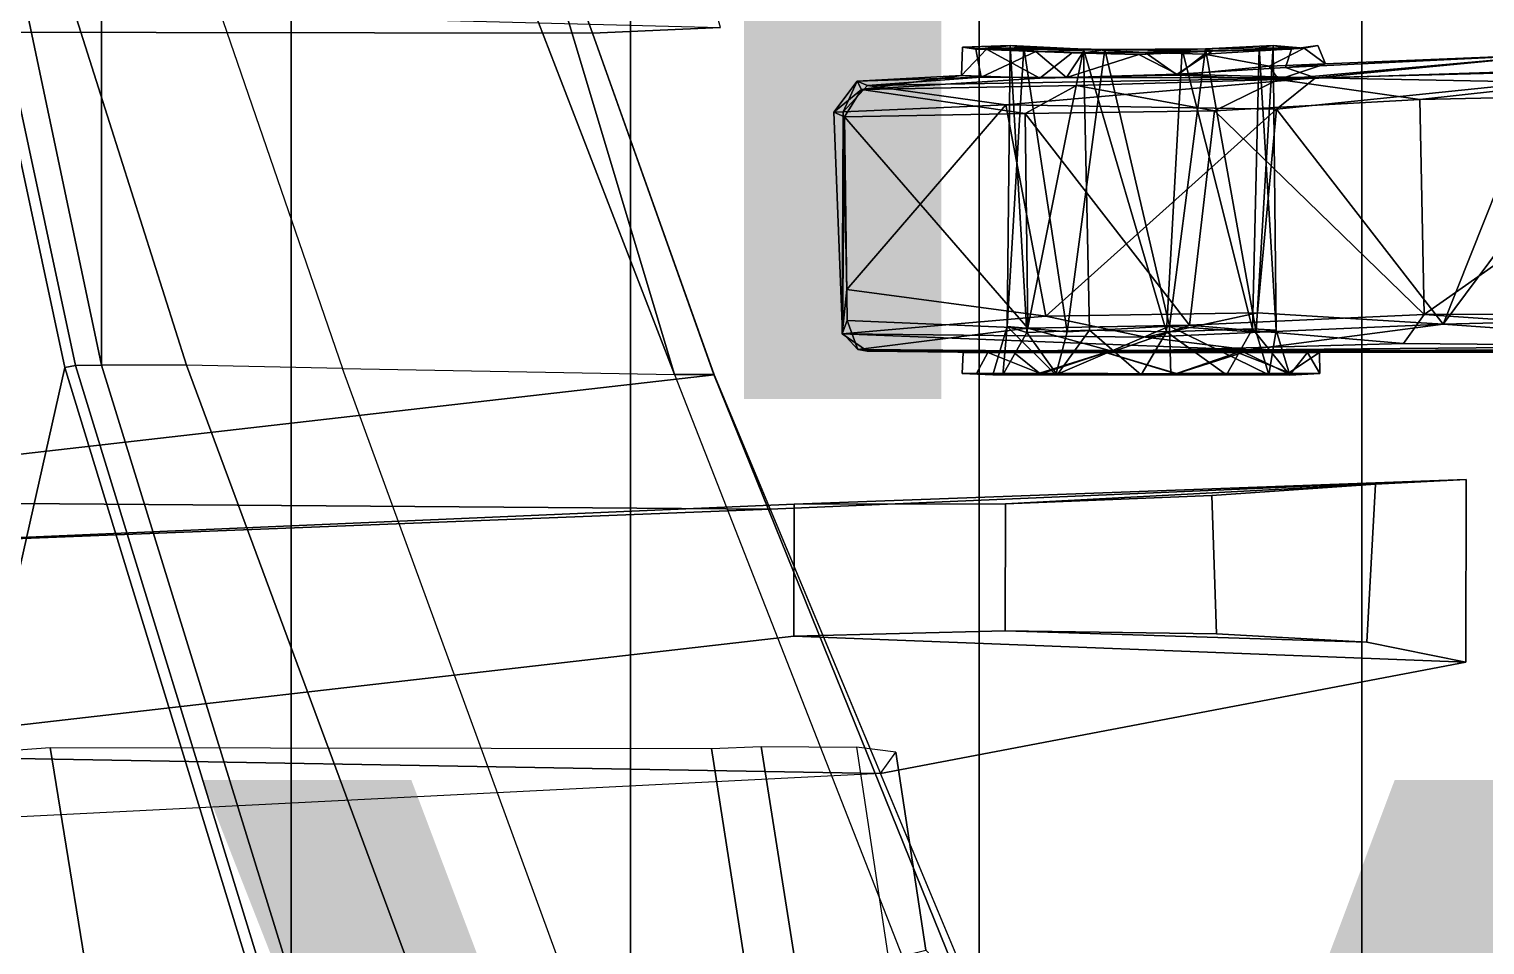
# Model space of a CAD drawing. Header units: inches. Extents: x -15.6 to 12, y -13.7 to 13.7.
# Drawn here: x -6.215 to -4.305, y -5.216 to -4.015 of the extents above; entities that cross this region are included whole.
import ezdxf

# ---------------------------------------------------------------- set-up
doc = ezdxf.new("R2010")
doc.units = ezdxf.units.IN
doc.header["$MEASUREMENT"] = 0
for name, color, linetype in [('SEAT-BASE', 5, 'Continuous'), ('SEAT-FABRIC', 5, 'Continuous'), ('SEAT-FRAME', 5, 'Continuous'), ('SEAT-TYPE', 7, 'Continuous'), ('SEAT-VIEW', 7, 'Continuous')]:
    doc.layers.add(name, color=color, linetype=linetype)
doc.styles.get("Standard").update_dxf_attribs({"font": 'arial.ttf'})

msp = doc.modelspace()

# ---------------------------------------------------------------- linework, layer by layer
at = {"layer": 'SEAT-BASE'}
for points in [[(-1.2495, -1.6518, 6.5161), (-4.324, -12.2313, 4.2077), (-4.3746, -12.7122, 4.1389), (-1.0437, -1.701, 6.6264)], [(-1.2495, -1.6518, 6.5161), (-1.3248, -1.7804, 6.4477), (-3.8678, -10.5115, 4.5256), (-4.324, -12.2313, 4.2077)], [(-0.8432, -1.8393, 6.6746), (-1.0437, -1.701, 6.6264), (-4.3746, -12.7122, 4.1389), (-4.2654, -12.7109, 4.1776)]]:
    msp.add_3dface(points, dxfattribs=at)
at = {"layer": 'SEAT-FABRIC'}
for points in [[(-3.8227, -8.3532, 18.4832), (-3.8227, 8.3532, 18.4832), (-4.4663, 7.8949, 18.3444), (-4.4663, -7.8949, 18.3444)], [(-4.9682, -7.359, 18.1991), (-4.4663, -7.8949, 18.3444), (-4.4663, 7.8949, 18.3444), (-4.9682, 7.359, 18.1991)], [(-4.9682, -7.359, 18.1991), (-4.9682, 7.359, 18.1991), (-5.4261, 6.6279, 18.0299), (-5.4261, -6.6279, 18.0299)], [(-5.8711, -5.2618, 17.8643), (-5.4261, -6.6279, 18.0299), (-5.4261, 6.6279, 18.0299), (-5.8711, 5.2618, 17.8643)], [(-5.8711, -5.2618, 17.8643), (-5.8711, 5.2618, 17.8643), (-6.1203, 4.4558, 17.7516), (-6.1203, -4.4558, 17.7516)], [(-6.3411, -3.4092, 17.6369), (-6.1203, -4.4558, 17.7516), (-6.1203, 4.4558, 17.7516), (-6.3411, 3.4092, 17.6369)], [(-6.3785, -3.4092, 17.6069), (-6.1541, -4.4562, 17.7202), (-6.1203, -4.4558, 17.7516), (-6.3411, -3.4092, 17.6369)], [(-5.9021, -5.2784, 17.835), (-5.8711, -5.2618, 17.8643), (-6.1203, -4.4558, 17.7516), (-6.1541, -4.4562, 17.7202)]]:
    msp.add_3dface(points, dxfattribs=at)
at = {"layer": 'SEAT-FRAME'}
for points in [[(-6.8052, -3.4089, 18.0014), (-6.3525, -5.2756, 18.2071), (-6.1684, -4.4586, 17.757), (-6.393, -3.4088, 17.6436)], [(-6.3785, -3.4092, 17.6069), (-6.393, -3.4088, 17.6436), (-6.1684, -4.4586, 17.757), (-6.1541, -4.4562, 17.7202)], [(-6.0087, -4.4555, 17.7356), (-6.1203, -4.4558, 17.7516), (-6.3411, -3.4092, 17.6369)], [(-5.8039, -4.4602, 17.6445), (-6.0087, -4.4555, 17.7356), (-6.3411, -3.4092, 17.6369), (-6.1651, -3.4092, 17.5628)], [(-5.8039, -4.4602, 17.6445), (-5.3684, -4.4678, 17.2925), (-5.7771, -3.4092, 17.2207), (-6.1651, -3.4092, 17.5628)], [(-5.6317, -3.5901, 17.0554), (-5.6963, -3.4092, 17.0208), (-5.7771, -3.4092, 17.2207), (-5.3684, -4.4678, 17.2925)], [(-5.4019, -3.6801, 16.8716), (-5.6317, -3.5901, 17.0554), (-5.4757, -4.0201, 17.0638), (-5.308, -4.0125, 16.8851)], [(-5.3684, -4.4678, 17.2925), (-5.3164, -4.4678, 17.1928), (-5.4757, -4.0201, 17.0638), (-5.6317, -3.5901, 17.0554)], [(-5.308, -4.0125, 16.8851), (-5.4757, -4.0201, 17.0638), (-6.9077, -4.0177, 17.5897), (-6.826, -3.9732, 17.1326)], [(-6.9077, -4.0177, 17.5897), (-5.4757, -4.0201, 17.0638), (-5.3163, -4.4685, 17.0844), (-6.7582, -4.6332, 17.6613)], [(-5.3164, -4.4678, 17.1928), (-5.3163, -4.4685, 17.0844), (-5.4757, -4.0201, 17.0638), (-5.3164, -4.4678, 17.1928)], [(-4.9916, -4.0754, 15.6627), (-4.9903, -4.0382, 15.7146), (-4.9586, -4.041, 15.5856)], [(-4.9586, -4.041, 15.5856), (-4.8888, -4.0789, 15.5161), (-4.9916, -4.0754, 15.6627)], [(-4.9586, -4.041, 15.5856), (-4.9903, -4.0382, 15.7146), (-4.9279, -4.0361, 15.6612)], [(-4.9903, -4.0382, 15.7146), (-4.9727, -4.0412, 15.8092), (-4.9279, -4.0361, 15.6612)], [(-4.9096, -4.0386, 15.8042), (-4.9279, -4.0361, 15.6612), (-4.9727, -4.0412, 15.8092)], [(-4.8939, -4.0442, 15.9051), (-4.9096, -4.0386, 15.8042), (-4.9727, -4.0412, 15.8092)], [(-4.9658, -4.0777, 15.828), (-4.8939, -4.0442, 15.9051), (-4.9727, -4.0412, 15.8092)], [(-4.9658, -4.0777, 15.828), (-4.8536, -4.078, 15.9319), (-4.8939, -4.0442, 15.9051)], [(-4.9279, -4.0361, 15.6612), (-4.8314, -4.0412, 15.5526), (-4.9586, -4.041, 15.5856)], [(-4.8888, -4.0789, 15.5161), (-4.9586, -4.041, 15.5856), (-4.8458, -4.0452, 15.497)], [(-4.9279, -4.0361, 15.6612), (-4.9317, -4.405, 15.7519), (-4.906, -4.4127, 15.6148)], [(-4.9279, -4.0361, 15.6612), (-4.9096, -4.0386, 15.8042), (-4.9317, -4.405, 15.7519)], [(-4.8529, -4.4117, 15.8654), (-4.9317, -4.405, 15.7519), (-4.9096, -4.0386, 15.8042)], [(-4.8314, -4.0412, 15.5526), (-4.9279, -4.0361, 15.6612), (-4.906, -4.4127, 15.6148)], [(-4.9096, -4.0386, 15.8042), (-4.8035, -4.0414, 15.8859), (-4.8529, -4.4117, 15.8654)], [(-4.8035, -4.0414, 15.8859), (-4.9096, -4.0386, 15.8042), (-4.8939, -4.0442, 15.9051)], [(-4.906, -4.4127, 15.6148), (-4.8235, -4.4095, 15.5505), (-4.8314, -4.0412, 15.5526)], [(-4.8939, -4.0442, 15.9051), (-4.8328, -4.0462, 15.9371), (-4.8035, -4.0414, 15.8859)], [(-4.8536, -4.078, 15.9319), (-4.8328, -4.0462, 15.9371), (-4.8939, -4.0442, 15.9051)], [(-4.8536, -4.078, 15.9319), (-4.7587, -4.0481, 15.9495), (-4.8328, -4.0462, 15.9371)], [(-4.7587, -4.0481, 15.9495), (-4.8536, -4.078, 15.9319), (-4.7084, -4.0737, 15.9477)], [(-4.8529, -4.4117, 15.8654), (-4.8035, -4.0414, 15.8859), (-4.7187, -4.4045, 15.8901)], [(-4.8035, -4.0414, 15.8859), (-4.8328, -4.0462, 15.9371), (-4.6624, -4.0437, 15.9284)], [(-4.8328, -4.0462, 15.9371), (-4.7587, -4.0481, 15.9495), (-4.6624, -4.0437, 15.9284)], [(-4.7226, -4.4119, 15.5373), (-4.8314, -4.0412, 15.5526), (-4.8235, -4.4095, 15.5505)], [(-4.7018, -4.0416, 15.5441), (-4.7506, -4.0452, 15.4795), (-4.8314, -4.0412, 15.5526)], [(-4.7018, -4.0416, 15.5441), (-4.8314, -4.0412, 15.5526), (-4.7226, -4.4119, 15.5373)], [(-4.8035, -4.0414, 15.8859), (-4.6624, -4.0437, 15.9284), (-4.6713, -4.0407, 15.8712)], [(-4.6713, -4.0407, 15.8712), (-4.7187, -4.4045, 15.8901), (-4.8035, -4.0414, 15.8859)], [(-4.7084, -4.0737, 15.9477), (-4.6624, -4.0437, 15.9284), (-4.7587, -4.0481, 15.9495)], [(-4.7506, -4.0452, 15.4795), (-4.5418, -4.0397, 15.6125), (-4.6725, -4.0474, 15.4928)], [(-4.7081, -4.0753, 15.4756), (-4.7506, -4.0452, 15.4795), (-4.6725, -4.0474, 15.4928)], [(-4.6095, -4.4079, 15.6097), (-4.7018, -4.0416, 15.5441), (-4.7226, -4.4119, 15.5373)], [(-4.7187, -4.4045, 15.8901), (-4.6713, -4.0407, 15.8712), (-4.6047, -4.4122, 15.812)], [(-4.7081, -4.0753, 15.4756), (-4.6725, -4.0474, 15.4928), (-4.5878, -4.0631, 15.5442)], [(-4.6095, -4.4079, 15.6097), (-4.6008, -4.0391, 15.626), (-4.7018, -4.0416, 15.5441)], [(-4.6725, -4.0474, 15.4928), (-4.5418, -4.0397, 15.6125), (-4.5878, -4.0631, 15.5442)], [(-4.6713, -4.0407, 15.8712), (-4.5826, -4.036, 15.7611), (-4.6047, -4.4122, 15.812)], [(-4.6095, -4.4079, 15.6097), (-4.5787, -4.4095, 15.7141), (-4.6008, -4.0391, 15.626)], [(-4.5787, -4.4095, 15.7141), (-4.6047, -4.4122, 15.812), (-4.5826, -4.036, 15.7611)], [(-4.5787, -4.4095, 15.7141), (-4.5826, -4.036, 15.7611), (-4.6008, -4.0391, 15.626)], [(-4.5418, -4.0397, 15.6125), (-4.6008, -4.0391, 15.626), (-4.5826, -4.036, 15.7611)], [(-4.5418, -4.0397, 15.6125), (-4.514, -4.0603, 15.6888), (-4.5878, -4.0631, 15.5442)], [(-4.514, -4.0603, 15.6888), (-4.2049, -4.0477, 15.7695), (-4.5757, -4.0806, 15.2787)], [(-4.2049, -4.0477, 15.7695), (-3.9694, -4.0606, 15.2379), (-4.5757, -4.0806, 15.2787)], [(-4.514, -4.0603, 15.6888), (-4.5664, -4.065, 15.8615), (-4.2049, -4.0477, 15.7695)], [(-4.2049, -4.0477, 15.7695), (-4.5664, -4.065, 15.8615), (-4.5272, -4.0787, 16.2008)], [(-4.514, -4.0603, 15.6888), (-4.5418, -4.0397, 15.6125), (-4.5241, -4.0363, 15.7385)], [(-4.5272, -4.0787, 16.2008), (-4.2556, -4.0715, 16.2672), (-4.2049, -4.0477, 15.7695)], [(-4.2332, -4.0841, 16.299), (-4.3594, -4.4019, 16.272), (-4.0905, -4.0406, 16.3313)], [(-4.0905, -4.0406, 16.3313), (-4.3594, -4.4019, 16.272), (-3.9785, -4.3922, 16.3534)], [(-4.5272, -4.0787, 16.2008), (-4.5664, -4.065, 15.8615), (-4.7084, -4.0737, 15.9477)], [(-4.7081, -4.0753, 15.4756), (-4.5878, -4.0631, 15.5442), (-4.5757, -4.0806, 15.2787)], [(-4.514, -4.0603, 15.6888), (-4.5757, -4.0806, 15.2787), (-4.5878, -4.0631, 15.5442)], [(-3.9694, -4.0606, 15.2379), (-4.3902, -4.1071, 15.2236), (-4.5757, -4.0806, 15.2787)], [(-3.9694, -4.0606, 15.2379), (-3.9693, -4.0978, 15.2122), (-4.3902, -4.1071, 15.2236)], [(-5.1286, -4.0828, 15.7176), (-5.1226, -4.0939, 15.4948), (-5.1589, -4.1235, 15.713)], [(-5.1286, -4.0828, 15.7176), (-5.1589, -4.1235, 15.713), (-5.147, -4.1232, 15.9442)], [(-5.1151, -4.0887, 15.9291), (-5.1286, -4.0828, 15.7176), (-5.147, -4.1232, 15.9442)], [(-5.1226, -4.0939, 15.4948), (-5.1286, -4.0828, 15.7176), (-4.9916, -4.0754, 15.6627)], [(-4.9916, -4.0754, 15.6627), (-5.1286, -4.0828, 15.7176), (-4.9658, -4.0777, 15.828)], [(-4.9658, -4.0777, 15.828), (-5.1286, -4.0828, 15.7176), (-5.1151, -4.0887, 15.9291)], [(-4.9916, -4.0754, 15.6627), (-4.8888, -4.0789, 15.5161), (-5.1226, -4.0939, 15.4948)], [(-5.1151, -4.0887, 15.9291), (-4.9332, -4.114, 16.0609), (-4.5272, -4.0787, 16.2008)], [(-4.5272, -4.0787, 16.2008), (-4.9332, -4.114, 16.0609), (-4.578, -4.1199, 16.2141)], [(-4.5272, -4.0787, 16.2008), (-4.7084, -4.0737, 15.9477), (-4.8536, -4.078, 15.9319)], [(-4.6596, -4.1221, 15.2652), (-4.8405, -4.0888, 15.351), (-4.5757, -4.0806, 15.2787)], [(-4.3902, -4.1071, 15.2236), (-4.6596, -4.1221, 15.2652), (-4.5757, -4.0806, 15.2787)], [(-4.2332, -4.0841, 16.299), (-4.5272, -4.0787, 16.2008), (-4.578, -4.1199, 16.2141)], [(-4.2332, -4.0841, 16.299), (-4.578, -4.1199, 16.2141), (-4.3594, -4.4019, 16.272)], [(-4.2556, -4.0715, 16.2672), (-4.5272, -4.0787, 16.2008), (-4.2332, -4.0841, 16.299)], [(-5.1226, -4.0939, 15.4948), (-5.1452, -4.1296, 15.48), (-5.1589, -4.1235, 15.713)], [(-5.1151, -4.0887, 15.9291), (-5.147, -4.1232, 15.9442), (-4.9332, -4.114, 16.0609)], [(-5.1226, -4.0939, 15.4948), (-4.9082, -4.1256, 15.3528), (-5.1452, -4.1296, 15.48)], [(-4.8405, -4.0888, 15.351), (-4.9082, -4.1256, 15.3528), (-5.1226, -4.0939, 15.4948)], [(-4.9082, -4.1256, 15.3528), (-4.8405, -4.0888, 15.351), (-4.6596, -4.1221, 15.2652)], [(-4.6596, -4.1221, 15.2652), (-4.3902, -4.1071, 15.2236), (-4.3842, -4.3892, 15.2209)], [(-4.3842, -4.3892, 15.2209), (-4.3902, -4.1071, 15.2236), (-3.9693, -4.0978, 15.2122)], [(-3.9693, -4.0978, 15.2122), (-3.7278, -4.3863, 15.2121), (-4.3842, -4.3892, 15.2209)], [(-5.147, -4.1232, 15.9442), (-5.1589, -4.1235, 15.713), (-5.1479, -4.4132, 15.5082)], [(-5.1589, -4.1235, 15.713), (-5.1452, -4.1296, 15.48), (-5.1479, -4.4132, 15.5082)], [(-5.1481, -4.4146, 15.9308), (-5.147, -4.1232, 15.9442), (-5.1479, -4.4132, 15.5082)], [(-5.1481, -4.4146, 15.9308), (-5.1421, -4.3565, 15.9532), (-5.147, -4.1232, 15.9442)], [(-4.9332, -4.114, 16.0609), (-5.147, -4.1232, 15.9442), (-5.1421, -4.3565, 15.9532)], [(-4.9082, -4.1256, 15.3528), (-4.9045, -4.4072, 15.3555), (-5.1452, -4.1296, 15.48)], [(-4.9332, -4.114, 16.0609), (-5.1421, -4.3565, 15.9532), (-4.8811, -4.3915, 16.088)], [(-4.8811, -4.3915, 16.088), (-4.578, -4.1199, 16.2141), (-4.9332, -4.114, 16.0609)], [(-4.6924, -4.403, 15.2783), (-4.9082, -4.1256, 15.3528), (-4.6596, -4.1221, 15.2652)], [(-4.9082, -4.1256, 15.3528), (-4.6924, -4.403, 15.2783), (-4.9045, -4.4072, 15.3555)], [(-4.578, -4.1199, 16.2141), (-4.8811, -4.3915, 16.088), (-4.6033, -4.387, 16.2026)], [(-4.6924, -4.403, 15.2783), (-4.6596, -4.1221, 15.2652), (-4.3842, -4.3892, 15.2209)], [(-4.6033, -4.387, 16.2026), (-4.3594, -4.4019, 16.272), (-4.578, -4.1199, 16.2141)], [(-5.1479, -4.4132, 15.5082), (-5.1452, -4.1296, 15.48), (-5.1414, -4.397, 15.4801)], [(-5.1414, -4.397, 15.4801), (-5.1452, -4.1296, 15.48), (-4.9045, -4.4072, 15.3555)], [(-4.8811, -4.3915, 16.088), (-5.1421, -4.3565, 15.9532), (-5.1481, -4.4146, 15.9308)], [(-4.8811, -4.3915, 16.088), (-5.1481, -4.4146, 15.9308), (-4.7499, -4.4189, 16.1322)], [(-4.7499, -4.4189, 16.1322), (-4.6033, -4.387, 16.2026), (-4.8811, -4.3915, 16.088)], [(-4.6033, -4.387, 16.2026), (-4.7499, -4.4189, 16.1322), (-4.3594, -4.4019, 16.272)], [(-4.6924, -4.403, 15.2783), (-4.3842, -4.3892, 15.2209), (-4.4117, -4.427, 15.2472)], [(-4.4117, -4.427, 15.2472), (-4.3842, -4.3892, 15.2209), (-3.7352, -4.4331, 15.2415)], [(-4.3842, -4.3892, 15.2209), (-3.7278, -4.3863, 15.2121), (-3.7352, -4.4331, 15.2415)], [(-3.9675, -4.4297, 16.3262), (-3.9785, -4.3922, 16.3534), (-4.3594, -4.4019, 16.272)], [(-5.1277, -4.4349, 15.5129), (-5.1479, -4.4132, 15.5082), (-5.1414, -4.397, 15.4801)], [(-4.9045, -4.4072, 15.3555), (-5.1277, -4.4349, 15.5129), (-5.1414, -4.397, 15.4801)], [(-4.7926, -4.4376, 15.3564), (-5.1277, -4.4349, 15.5129), (-4.9045, -4.4072, 15.3555)], [(-4.9506, -4.4685, 15.7528), (-4.9375, -4.4685, 15.6388), (-4.9317, -4.405, 15.7519)], [(-4.9317, -4.405, 15.7519), (-4.8676, -4.4684, 15.8815), (-4.9506, -4.4685, 15.7528)], [(-4.906, -4.4127, 15.6148), (-4.9317, -4.405, 15.7519), (-4.9375, -4.4685, 15.6388)], [(-4.9375, -4.4685, 15.6388), (-4.8661, -4.4684, 15.5489), (-4.906, -4.4127, 15.6148)], [(-4.9317, -4.405, 15.7519), (-4.8529, -4.4117, 15.8654), (-4.8676, -4.4684, 15.8815)], [(-4.8235, -4.4095, 15.5505), (-4.906, -4.4127, 15.6148), (-4.8661, -4.4684, 15.5489)], [(-4.6924, -4.403, 15.2783), (-4.7926, -4.4376, 15.3564), (-4.9045, -4.4072, 15.3555)], [(-4.7187, -4.4045, 15.8901), (-4.8676, -4.4684, 15.8815), (-4.8529, -4.4117, 15.8654)], [(-4.7169, -4.4684, 15.909), (-4.8676, -4.4684, 15.8815), (-4.7187, -4.4045, 15.8901)], [(-4.8661, -4.4684, 15.5489), (-4.7557, -4.4685, 15.5174), (-4.8235, -4.4095, 15.5505)], [(-4.8235, -4.4095, 15.5505), (-4.7557, -4.4685, 15.5174), (-4.7226, -4.4119, 15.5373)], [(-4.6924, -4.403, 15.2783), (-4.4117, -4.427, 15.2472), (-4.7926, -4.4376, 15.3564)], [(-4.6439, -4.4683, 15.5467), (-4.7226, -4.4119, 15.5373), (-4.7557, -4.4685, 15.5174)], [(-4.6155, -4.4357, 16.1602), (-4.3594, -4.4019, 16.272), (-4.7499, -4.4189, 16.1322)], [(-4.6095, -4.4079, 15.6097), (-4.7226, -4.4119, 15.5373), (-4.6439, -4.4683, 15.5467)], [(-4.7187, -4.4045, 15.8901), (-4.6047, -4.4122, 15.812), (-4.5883, -4.4684, 15.826)], [(-4.5883, -4.4684, 15.826), (-4.7169, -4.4684, 15.909), (-4.7187, -4.4045, 15.8901)], [(-4.6439, -4.4683, 15.5467), (-4.5608, -4.4686, 15.6753), (-4.6095, -4.4079, 15.6097)], [(-3.9675, -4.4297, 16.3262), (-4.3594, -4.4019, 16.272), (-4.6155, -4.4357, 16.1602)], [(-4.5787, -4.4095, 15.7141), (-4.6095, -4.4079, 15.6097), (-4.5608, -4.4686, 15.6753)], [(-4.6047, -4.4122, 15.812), (-4.5787, -4.4095, 15.7141), (-4.5883, -4.4684, 15.826)], [(-4.5787, -4.4095, 15.7141), (-4.5608, -4.4686, 15.6753), (-4.5883, -4.4684, 15.826)], [(-5.1481, -4.4146, 15.9308), (-4.6155, -4.4357, 16.1602), (-4.7499, -4.4189, 16.1322)], [(-5.115, -4.4374, 15.9072), (-4.6155, -4.4357, 16.1602), (-5.1481, -4.4146, 15.9308)], [(-4.7926, -4.4376, 15.3564), (-4.4117, -4.427, 15.2472), (-3.7352, -4.4331, 15.2415)], [(-3.9675, -4.4297, 16.3262), (-4.6155, -4.4357, 16.1602), (-3.6569, -4.438, 16.3089)], [(-5.115, -4.4374, 15.9072), (-4.8024, -4.4391, 15.9481), (-4.6155, -4.4357, 16.1602)], [(-4.9568, -4.439, 15.5798), (-4.887, -4.4669, 15.5176), (-4.9718, -4.4665, 15.6239)], [(-4.8021, -4.439, 15.48), (-4.887, -4.4669, 15.5176), (-4.9568, -4.439, 15.5798)], [(-4.9227, -4.439, 15.8811), (-4.889, -4.4662, 15.9136), (-4.8024, -4.4391, 15.9481)], [(-4.7097, -4.4669, 15.9459), (-4.8024, -4.4391, 15.9481), (-4.889, -4.4662, 15.9136)], [(-4.887, -4.4669, 15.5176), (-4.8021, -4.439, 15.48), (-4.7094, -4.4664, 15.4787)], [(-4.8024, -4.4391, 15.9481), (-4.6212, -4.4384, 15.9152), (-4.6155, -4.4357, 16.1602)], [(-4.8024, -4.4391, 15.9481), (-4.7097, -4.4669, 15.9459), (-4.6212, -4.4384, 15.9152)], [(-4.6295, -4.4389, 15.5099), (-4.8021, -4.439, 15.48), (-4.7926, -4.4376, 15.3564)], [(-4.6295, -4.4389, 15.5099), (-4.7094, -4.4664, 15.4787), (-4.8021, -4.439, 15.48)], [(-3.7352, -4.4331, 15.2415), (-4.6295, -4.4389, 15.5099), (-4.7926, -4.4376, 15.3564)], [(-4.6212, -4.4384, 15.9152), (-4.7097, -4.4669, 15.9459), (-4.5632, -4.4664, 15.8541)], [(-4.6295, -4.4389, 15.5099), (-4.5593, -4.4667, 15.5825), (-4.7094, -4.4664, 15.4787)], [(-4.5375, -4.439, 15.6237), (-4.6295, -4.4389, 15.5099), (-3.7352, -4.4331, 15.2415)], [(-4.5593, -4.4667, 15.5825), (-4.6295, -4.4389, 15.5099), (-4.5375, -4.439, 15.6237)], [(-4.6212, -4.4384, 15.9152), (-3.6569, -4.438, 16.3089), (-4.6155, -4.4357, 16.1602)], [(-4.6212, -4.4384, 15.9152), (-4.5216, -4.4391, 15.7606), (-3.6569, -4.438, 16.3089)], [(-4.5632, -4.4664, 15.8541), (-4.5216, -4.4391, 15.7606), (-4.6212, -4.4384, 15.9152)], [(-4.5216, -4.4391, 15.7606), (-4.5632, -4.4664, 15.8541), (-4.5214, -4.4664, 15.7141)], [(-4.5375, -4.439, 15.6237), (-4.5214, -4.4664, 15.7141), (-4.5593, -4.4667, 15.5825)], [(-3.7352, -4.4331, 15.2415), (-4.5216, -4.4391, 15.7606), (-4.5375, -4.439, 15.6237)], [(-4.5375, -4.439, 15.6237), (-4.5216, -4.4391, 15.7606), (-4.5214, -4.4664, 15.7141)], [(-3.6569, -4.438, 16.3089), (-4.5216, -4.4391, 15.7606), (-3.7352, -4.4331, 15.2415)], [(-5.3163, -4.4685, 17.0844), (-5.2427, -4.6447, 17.106), (-6.7582, -4.6332, 17.6613), (-5.3163, -4.4685, 17.0844)], [(-6.1684, -4.4586, 17.757), (-6.3525, -5.2756, 18.2071), (-5.9626, -6.5336, 18.3241), (-5.9157, -5.2833, 17.8718)], [(-6.1684, -4.4586, 17.757), (-5.9157, -5.2833, 17.8718), (-5.9021, -5.2784, 17.835), (-6.1541, -4.4562, 17.7202)], [(-5.8711, -5.2618, 17.8643), (-5.7037, -5.2784, 17.834), (-6.0087, -4.4555, 17.7356), (-6.1203, -4.4558, 17.7516)], [(-5.7037, -5.2784, 17.834), (-5.5045, -5.279, 17.7363), (-5.8039, -4.4602, 17.6445), (-6.0087, -4.4555, 17.7356)], [(-5.0496, -5.2813, 17.4089), (-5.5045, -5.279, 17.7363), (-5.8039, -4.4602, 17.6445), (-5.3684, -4.4678, 17.2925)], [(-5.0496, -5.2813, 17.4089), (-4.987, -5.2821, 17.3024), (-5.3164, -4.4678, 17.1928), (-5.3684, -4.4678, 17.2925)], [(-5.3163, -4.4685, 17.0844), (-5.3164, -4.4678, 17.1928), (-4.987, -5.2821, 17.3024), (-4.971, -5.295, 17.1858)], [(-4.9506, -4.4685, 15.7528), (-4.9907, -4.4666, 15.7514), (-4.9718, -4.4665, 15.6239)], [(-4.9907, -4.4666, 15.7514), (-4.9506, -4.4685, 15.7528), (-4.8676, -4.4684, 15.8815)], [(-4.887, -4.4669, 15.5176), (-4.7094, -4.4664, 15.4787), (-4.7557, -4.4685, 15.5174)], [(-4.7094, -4.4664, 15.4787), (-4.6439, -4.4683, 15.5467), (-4.7557, -4.4685, 15.5174)], [(-4.5593, -4.4667, 15.5825), (-4.6439, -4.4683, 15.5467), (-4.7094, -4.4664, 15.4787)], [(-4.6439, -4.4683, 15.5467), (-4.5593, -4.4667, 15.5825), (-4.5608, -4.4686, 15.6753)], [(-4.5608, -4.4686, 15.6753), (-4.5214, -4.4664, 15.7141), (-4.5883, -4.4684, 15.826)], [(-4.5214, -4.4664, 15.7141), (-4.5608, -4.4686, 15.6753), (-4.5593, -4.4667, 15.5825)], [(-4.3293, -4.6058, 15.7235), (-5.2113, -4.6378, 15.6152), (-6.5923, -4.6976, 17.0522), (-5.2427, -4.6447, 17.106)], [(-4.3299, -4.8451, 15.7251), (-4.3293, -4.6058, 15.7235), (-5.2427, -4.6447, 17.106), (-5.0978, -4.9915, 17.1486)], [(-5.2113, -4.6378, 15.6152), (-4.3293, -4.6058, 15.7235), (-4.4484, -4.6118, 15.4512), (-4.9339, -4.6374, 15.3973)], [(-4.6632, -4.6268, 15.3535), (-4.9339, -4.6374, 15.3973), (-4.4484, -4.6118, 15.4512)], [(-4.4484, -4.6118, 15.4512), (-4.4596, -4.8189, 15.4433), (-4.6571, -4.8083, 15.3555), (-4.6632, -4.6268, 15.3535)], [(-4.4484, -4.6118, 15.4512), (-4.3293, -4.6058, 15.7235), (-4.3299, -4.8451, 15.7251), (-4.4596, -4.8189, 15.4433)], [(-6.7582, -4.6332, 17.6613), (-5.2427, -4.6447, 17.106), (-6.5923, -4.6976, 17.0522), (-6.7058, -4.6421, 17.3478)], [(-6.5923, -4.6976, 17.0522), (-5.2113, -4.6378, 15.6152), (-5.2116, -4.811, 15.6164), (-6.5605, -4.966, 17.0978)], [(-4.9339, -4.6374, 15.3973), (-4.9343, -4.8043, 15.3984), (-5.2116, -4.811, 15.6164), (-5.2113, -4.6378, 15.6152)], [(-4.9339, -4.6374, 15.3973), (-4.6632, -4.6268, 15.3535), (-4.6571, -4.8083, 15.3555), (-4.9343, -4.8043, 15.3984)], [(-6.5605, -4.966, 17.0978), (-5.2116, -4.811, 15.6164), (-4.3299, -4.8451, 15.7251), (-5.0978, -4.9915, 17.1486)], [(-4.9343, -4.8043, 15.3984), (-4.4596, -4.8189, 15.4433), (-4.3299, -4.8451, 15.7251), (-5.2116, -4.811, 15.6164)], [(-4.9343, -4.8043, 15.3984), (-4.6571, -4.8083, 15.3555), (-4.6571, -4.8083, 15.3555), (-4.4596, -4.8189, 15.4433)], [(-6.5605, -4.966, 17.0978), (-5.0978, -4.9915, 17.1486), (-6.6523, -5.0696, 17.712), (-6.6388, -4.9817, 17.4026)], [(-6.3971, -5.2815, 17.391), (-6.4394, -4.9757, 17.2393), (-6.1874, -4.9572, 16.8393), (-6.124, -5.3483, 16.9713)], [(-6.1874, -4.9572, 16.8393), (-5.3195, -4.9586, 16.5881), (-5.2608, -5.3379, 16.7199), (-6.124, -5.3483, 16.9713)], [(-5.2608, -5.3379, 16.7199), (-5.3195, -4.9586, 16.5881), (-5.2543, -4.9558, 16.4473), (-5.2035, -5.2805, 16.579)], [(-5.2035, -5.2805, 16.579), (-5.2543, -4.9558, 16.4473), (-5.1294, -4.9567, 16.4786), (-5.0872, -5.2355, 16.6114)], [(-5.0872, -5.2355, 16.6114), (-5.0385, -5.2231, 16.7329), (-5.0776, -4.9636, 16.6063), (-5.1294, -4.9567, 16.4786)], [(-5.0978, -4.9915, 17.1486), (-5.0776, -4.9636, 16.6063), (-5.0385, -5.2231, 16.7329), (-4.971, -5.295, 17.1858)]]:
    msp.add_3dface(points, dxfattribs=at)
for points, invisible_edges in [([(-4.9916, -4.0754, 15.6627), (-4.9727, -4.0412, 15.8092), (-4.9903, -4.0382, 15.7146)], 1), ([(-4.9916, -4.0754, 15.6627), (-4.9658, -4.0777, 15.828), (-4.9727, -4.0412, 15.8092)], 12), ([(-4.8458, -4.0452, 15.497), (-4.9586, -4.041, 15.5856), (-4.8314, -4.0412, 15.5526)], 12), ([(-4.8888, -4.0789, 15.5161), (-4.8458, -4.0452, 15.497), (-4.7081, -4.0753, 15.4756)], 2), ([(-4.8458, -4.0452, 15.497), (-4.8314, -4.0412, 15.5526), (-4.7506, -4.0452, 15.4795)], 1), ([(-4.7081, -4.0753, 15.4756), (-4.8458, -4.0452, 15.497), (-4.7506, -4.0452, 15.4795)], 1), ([(-4.7506, -4.0452, 15.4795), (-4.7018, -4.0416, 15.5441), (-4.5418, -4.0397, 15.6125)], 2), ([(-4.7084, -4.0737, 15.9477), (-4.5664, -4.065, 15.8615), (-4.6624, -4.0437, 15.9284)], 2), ([(-4.6008, -4.0391, 15.626), (-4.5418, -4.0397, 15.6125), (-4.7018, -4.0416, 15.5441)], 2), ([(-4.5826, -4.036, 15.7611), (-4.6713, -4.0407, 15.8712), (-4.5583, -4.0409, 15.8487)], 2), ([(-4.6713, -4.0407, 15.8712), (-4.6624, -4.0437, 15.9284), (-4.5583, -4.0409, 15.8487)], 12), ([(-4.5664, -4.065, 15.8615), (-4.5583, -4.0409, 15.8487), (-4.6624, -4.0437, 15.9284)], 12), ([(-4.5583, -4.0409, 15.8487), (-4.5241, -4.0363, 15.7385), (-4.5826, -4.036, 15.7611)], 2), ([(-4.5241, -4.0363, 15.7385), (-4.5418, -4.0397, 15.6125), (-4.5826, -4.036, 15.7611)], 12), ([(-4.5664, -4.065, 15.8615), (-4.514, -4.0603, 15.6888), (-4.5583, -4.0409, 15.8487)], 2), ([(-4.5583, -4.0409, 15.8487), (-4.514, -4.0603, 15.6888), (-4.5241, -4.0363, 15.7385)], 1), ([(-5.1226, -4.0939, 15.4948), (-4.8888, -4.0789, 15.5161), (-4.8405, -4.0888, 15.351)], 2), ([(-4.8536, -4.078, 15.9319), (-4.9658, -4.0777, 15.828), (-5.1151, -4.0887, 15.9291)], 12), ([(-5.1151, -4.0887, 15.9291), (-4.5272, -4.0787, 16.2008), (-4.8536, -4.078, 15.9319)], 12), ([(-4.8405, -4.0888, 15.351), (-4.8888, -4.0789, 15.5161), (-4.7081, -4.0753, 15.4756)], 13), ([(-4.7081, -4.0753, 15.4756), (-4.5757, -4.0806, 15.2787), (-4.8405, -4.0888, 15.351)], 12), ([(-5.1479, -4.4132, 15.5082), (-5.1277, -4.4349, 15.5129), (-5.1481, -4.4146, 15.9308)], 2), ([(-5.1481, -4.4146, 15.9308), (-5.1277, -4.4349, 15.5129), (-5.115, -4.4374, 15.9072)], 1), ([(-5.1277, -4.4349, 15.5129), (-4.8021, -4.439, 15.48), (-4.9568, -4.439, 15.5798)], 13), ([(-5.1277, -4.4349, 15.5129), (-4.9568, -4.439, 15.5798), (-5.115, -4.4374, 15.9072)], 1), ([(-5.1277, -4.4349, 15.5129), (-4.7926, -4.4376, 15.3564), (-4.8021, -4.439, 15.48)], 12), ([(-5.115, -4.4374, 15.9072), (-4.9894, -4.439, 15.7693), (-4.9227, -4.439, 15.8811)], 13), ([(-4.9894, -4.439, 15.7693), (-5.115, -4.4374, 15.9072), (-4.9568, -4.439, 15.5798)], 1), ([(-4.9227, -4.439, 15.8811), (-4.8024, -4.4391, 15.9481), (-5.115, -4.4374, 15.9072)], 12), ([(-4.9568, -4.439, 15.5798), (-4.9718, -4.4665, 15.6239), (-4.9907, -4.4666, 15.7514)], 12), ([(-4.9894, -4.439, 15.7693), (-4.9907, -4.4666, 15.7514), (-4.889, -4.4662, 15.9136)], 12), ([(-4.9907, -4.4666, 15.7514), (-4.9894, -4.439, 15.7693), (-4.9568, -4.439, 15.5798)], 12), ([(-4.889, -4.4662, 15.9136), (-4.9227, -4.439, 15.8811), (-4.9894, -4.439, 15.7693)], 12), ([(-4.8676, -4.4684, 15.8815), (-4.889, -4.4662, 15.9136), (-4.9907, -4.4666, 15.7514)], 1), ([(-4.9718, -4.4665, 15.6239), (-4.9375, -4.4685, 15.6388), (-4.9506, -4.4685, 15.7528)], 1), ([(-4.9375, -4.4685, 15.6388), (-4.9718, -4.4665, 15.6239), (-4.887, -4.4669, 15.5176)], 1), ([(-4.887, -4.4669, 15.5176), (-4.8661, -4.4684, 15.5489), (-4.9375, -4.4685, 15.6388)], 1), ([(-4.889, -4.4662, 15.9136), (-4.8676, -4.4684, 15.8815), (-4.7097, -4.4669, 15.9459)], 1), ([(-4.7557, -4.4685, 15.5174), (-4.8661, -4.4684, 15.5489), (-4.887, -4.4669, 15.5176)], 2), ([(-4.7169, -4.4684, 15.909), (-4.7097, -4.4669, 15.9459), (-4.8676, -4.4684, 15.8815)], 1), ([(-4.7169, -4.4684, 15.909), (-4.5883, -4.4684, 15.826), (-4.7097, -4.4669, 15.9459)], 12), ([(-4.5883, -4.4684, 15.826), (-4.5632, -4.4664, 15.8541), (-4.7097, -4.4669, 15.9459)], 1), ([(-4.5632, -4.4664, 15.8541), (-4.5883, -4.4684, 15.826), (-4.5214, -4.4664, 15.7141)], 1)]:
    msp.add_3dface(points, dxfattribs=dict(at, invisible_edges=invisible_edges))

# ---------------------------------------------------------------- texts
at = {"layer": 'SEAT-TYPE', "flags": 2}
msp.add_attdef('TYPE', (-6, -4.5), 'SEAT', height=2, dxfattribs=at)
at = {"layer": 'SEAT-VIEW', "flags": 2}
msp.add_attdef('VIEW', (-6, -7), 'T', height=2, dxfattribs=at)

doc.saveas('drawing.dxf')
